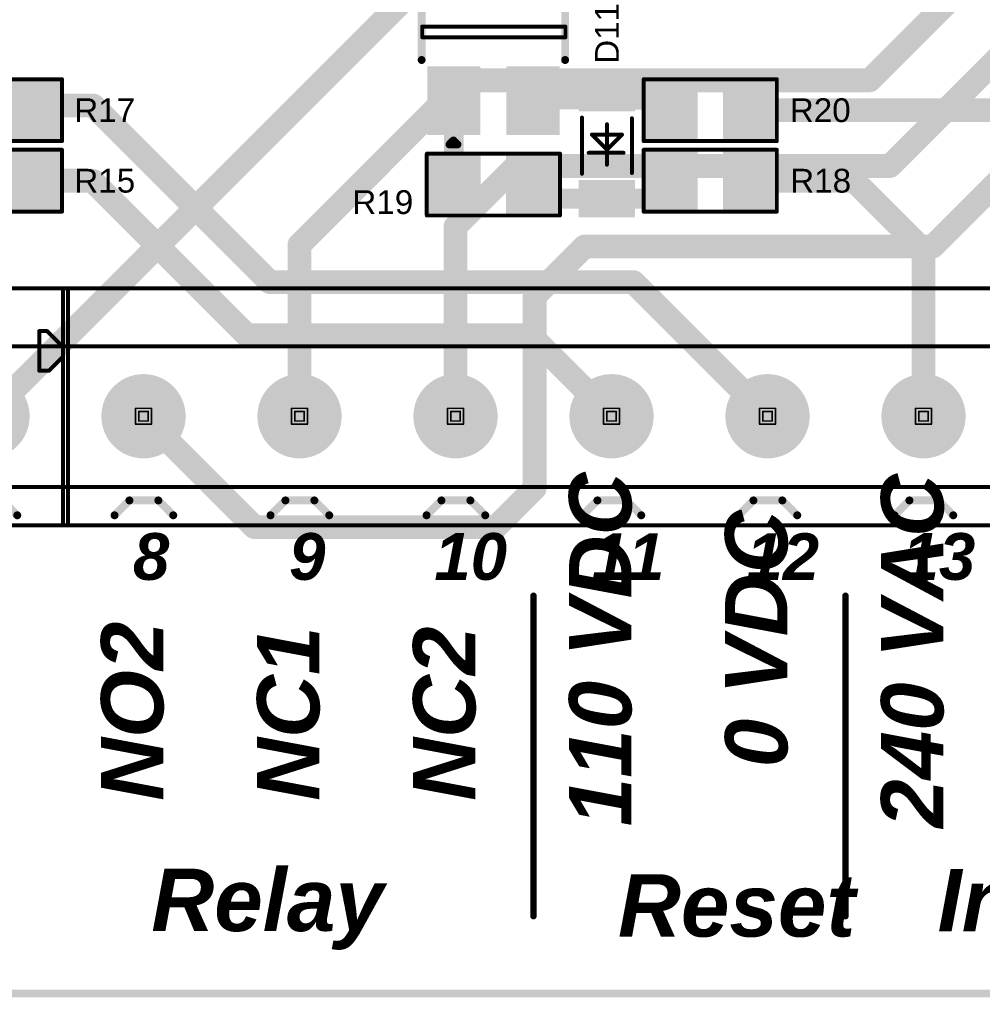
# Model space of a CAD drawing. Header units: inches. Extents: x 29 to 267, y 155 to 337.
# Drawn here: x 88.67 to 119.53, y 176.36 to 207.7 of the extents above; entities that cross this region are included whole.
import ezdxf

# ---------------------------------------------------------------- set-up
doc = ezdxf.new("R2010")
doc.units = ezdxf.units.IN
for name, color, linetype in [('Board Outline', 216, 'Continuous'), ('Bottom Layer', 5, 'Continuous'), ('Bottom Solder', 6, 'Continuous'), ('Drill Drawing', 1, 'Continuous'), ('Multi-Layer', 9, 'Continuous'), ('Pad Holes', 156, 'Continuous'), ('Top Layer', 1, 'Continuous'), ('Top Overlay', 2, 'Continuous'), ('Top Paste', 8, 'Continuous'), ('Top Solder', 216, 'Continuous')]:
    doc.layers.add(name, color=color, linetype=linetype)
doc.styles.add('Arial', font='', dxfattribs={"height": 0.2})
doc.styles.add('Arial_Bold_Italic', font='', dxfattribs={"height": 0.2})
doc.styles.get('Arial').set_extended_font_data('Arial')
doc.styles.get('Arial_Bold_Italic').set_extended_font_data('Arial', italic=True, bold=True)

# ---------------------------------------------------------------- blocks, each defined once
blk = doc.blocks.new('SFH6156_2_11')
at = {"layer": 'Top Layer'}
for points in [[(-5.55, 2.02), (-3.55, 2.02), (-3.55, 0.52), (-5.55, 0.52)], [(3.55, 2.02), (5.55, 2.02), (5.55, 0.52), (3.55, 0.52)], [(-5.55, -0.52), (-3.55, -0.52), (-3.55, -2.02), (-5.55, -2.02)], [(3.55, -0.52), (5.55, -0.52), (5.55, -2.02), (3.55, -2.02)]]:
    blk.add_hatch(color=1, dxfattribs=at).paths.add_polyline_path(points)
at = {"layer": 'Top Paste'}
for points in [[(-5.55, 2.02), (-3.55, 2.02), (-3.55, 0.52), (-5.55, 0.52)], [(3.55, 2.02), (5.55, 2.02), (5.55, 0.52), (3.55, 0.52)], [(-5.55, -0.52), (-3.55, -0.52), (-3.55, -2.02), (-5.55, -2.02)], [(3.55, -0.52), (5.55, -0.52), (5.55, -2.02), (3.55, -2.02)]]:
    blk.add_hatch(color=8, dxfattribs=at).paths.add_polyline_path(points)
at = {"layer": 'Top Solder'}
for points in [[(-5.652, 2.122), (-3.448, 2.122), (-3.448, 0.418), (-5.652, 0.418)], [(3.448, 2.122), (5.652, 2.122), (5.652, 0.418), (3.448, 0.418)], [(-5.652, -0.418), (-3.448, -0.418), (-3.448, -2.122), (-5.652, -2.122)], [(3.448, -0.418), (5.652, -0.418), (5.652, -2.122), (3.448, -2.122)]]:
    blk.add_hatch(color=216, dxfattribs=at).paths.add_polyline_path(points)
at = {"layer": 'Top Overlay', "const_width": 0.254}
for points in [[(-3.25, 2.3), (3.25, 2.3)], [(-5.956, 1.406), (-5.829, 1.279)], [(-5.956, 1.406), (-5.956, 1.152)], [(-5.829, 1.279), (-5.956, 1.152)], [(-3.25, -2.3), (3.25, -2.3)]]:
    blk.add_lwpolyline(points, dxfattribs=at)
at = {"layer": 'Top Overlay', "const_width": 0.127}
for points in [[(-3.314, 2.3, 1), (-3.187, 2.3, 1)], [(3.186, 2.3, 1), (3.313, 2.3, 1)], [(-6.02, 1.406, 1), (-5.893, 1.406, 1)], [(-6.02, 1.406, 1), (-5.893, 1.406, 1)], [(-6.02, 1.152, 1), (-5.893, 1.152, 1)], [(-6.02, 1.152, 1), (-5.893, 1.152, 1)], [(-5.893, 1.279, 1), (-5.766, 1.279, 1)], [(-5.893, 1.279, 1), (-5.766, 1.279, 1)], [(-3.314, -2.3, 1), (-3.187, -2.3, 1)], [(3.186, -2.3, 1), (3.313, -2.3, 1)]]:
    blk.add_lwpolyline(points, format="xyb", close=True, dxfattribs=at)
blk = doc.blocks.new('R___1206_36')
at = {"layer": 'Top Layer'}
for points in [[(-2.032, 0.889), (-0.508, 0.889), (-0.508, -0.889), (-2.032, -0.889)], [(0.508, 0.889), (2.032, 0.889), (2.032, -0.889), (0.508, -0.889)]]:
    blk.add_hatch(color=1, dxfattribs=at).paths.add_polyline_path(points)
at = {"layer": 'Top Paste'}
for points in [[(-2.032, 0.889), (-0.508, 0.889), (-0.508, -0.889), (-2.032, -0.889)], [(0.508, 0.889), (2.032, 0.889), (2.032, -0.889), (0.508, -0.889)]]:
    blk.add_hatch(color=8, dxfattribs=at).paths.add_polyline_path(points)
at = {"layer": 'Top Solder'}
for points in [[(-2.1336, 0.9906), (-0.4064, 0.9906), (-0.4064, -0.9906), (-2.1336, -0.9906)], [(0.4064, 0.9906), (2.1336, 0.9906), (2.1336, -0.9906), (0.4064, -0.9906)]]:
    blk.add_hatch(color=216, dxfattribs=at).paths.add_polyline_path(points)
at = {"layer": 'Top Overlay', "const_width": 0.127}
for points in [[(-2.1336, -0.9906), (-2.1336, 0.9906)], [(-2.1336, 0.9906), (2.1336, 0.9906)], [(2.1336, -0.9906), (2.1336, 0.9906)], [(-2.1336, -0.9906), (2.1336, -0.9906)]]:
    blk.add_lwpolyline(points, dxfattribs=at)
at = {"layer": 'Top Overlay', "const_width": 0.0635}
for points in [[(-2.16535, 0.9906, 1), (-2.10185, 0.9906, 1)], [(-2.16535, 0.9906, 1), (-2.10185, 0.9906, 1)], [(2.10185, 0.9906, 1), (2.16535, 0.9906, 1)], [(2.10185, 0.9906, 1), (2.16535, 0.9906, 1)], [(-2.16535, -0.9906, 1), (-2.10185, -0.9906, 1)], [(-2.16535, -0.9906, 1), (-2.10185, -0.9906, 1)], [(2.10185, -0.9906, 1), (2.16535, -0.9906, 1)], [(2.10185, -0.9906, 1), (2.16535, -0.9906, 1)]]:
    blk.add_lwpolyline(points, format="xyb", close=True, dxfattribs=at)
blk = doc.blocks.new('R___1206_37')
at = {"layer": 'Top Layer'}
for points in [[(-2.032, 0.889), (-0.508, 0.889), (-0.508, -0.889), (-2.032, -0.889)], [(0.508, 0.889), (2.032, 0.889), (2.032, -0.889), (0.508, -0.889)]]:
    blk.add_hatch(color=1, dxfattribs=at).paths.add_polyline_path(points)
at = {"layer": 'Top Paste'}
for points in [[(-2.032, 0.889), (-0.508, 0.889), (-0.508, -0.889), (-2.032, -0.889)], [(0.508, 0.889), (2.032, 0.889), (2.032, -0.889), (0.508, -0.889)]]:
    blk.add_hatch(color=8, dxfattribs=at).paths.add_polyline_path(points)
at = {"layer": 'Top Solder'}
for points in [[(-2.1336, 0.9906), (-0.4064, 0.9906), (-0.4064, -0.9906), (-2.1336, -0.9906)], [(0.4064, 0.9906), (2.1336, 0.9906), (2.1336, -0.9906), (0.4064, -0.9906)]]:
    blk.add_hatch(color=216, dxfattribs=at).paths.add_polyline_path(points)
at = {"layer": 'Top Overlay', "const_width": 0.127}
for points in [[(-2.1336, 0.9906), (-2.1336, -0.9906)], [(2.1336, 0.9906), (-2.1336, 0.9906)], [(2.1336, 0.9906), (2.1336, -0.9906)], [(2.1336, -0.9906), (-2.1336, -0.9906)]]:
    blk.add_lwpolyline(points, dxfattribs=at)
at = {"layer": 'Top Overlay', "const_width": 0.0635}
for points in [[(-2.16535, 0.9906, 1), (-2.10185, 0.9906, 1)], [(-2.16535, 0.9906, 1), (-2.10185, 0.9906, 1)], [(2.10185, 0.9906, 1), (2.16535, 0.9906, 1)], [(2.10185, 0.9906, 1), (2.16535, 0.9906, 1)], [(-2.16535, -0.9906, 1), (-2.10185, -0.9906, 1)], [(-2.16535, -0.9906, 1), (-2.10185, -0.9906, 1)], [(2.10185, -0.9906, 1), (2.16535, -0.9906, 1)], [(2.10185, -0.9906, 1), (2.16535, -0.9906, 1)]]:
    blk.add_lwpolyline(points, format="xyb", close=True, dxfattribs=at)
blk = doc.blocks.new('R___1206_38')
at = {"layer": 'Top Layer'}
for points in [[(-2.032, 0.889), (-0.508, 0.889), (-0.508, -0.889), (-2.032, -0.889)], [(0.508, 0.889), (2.032, 0.889), (2.032, -0.889), (0.508, -0.889)]]:
    blk.add_hatch(color=1, dxfattribs=at).paths.add_polyline_path(points)
at = {"layer": 'Top Paste'}
for points in [[(-2.032, 0.889), (-0.508, 0.889), (-0.508, -0.889), (-2.032, -0.889)], [(0.508, 0.889), (2.032, 0.889), (2.032, -0.889), (0.508, -0.889)]]:
    blk.add_hatch(color=8, dxfattribs=at).paths.add_polyline_path(points)
at = {"layer": 'Top Solder'}
for points in [[(-2.1336, 0.9906), (-0.4064, 0.9906), (-0.4064, -0.9906), (-2.1336, -0.9906)], [(0.4064, 0.9906), (2.1336, 0.9906), (2.1336, -0.9906), (0.4064, -0.9906)]]:
    blk.add_hatch(color=216, dxfattribs=at).paths.add_polyline_path(points)
at = {"layer": 'Top Overlay', "const_width": 0.127}
for points in [[(-2.1336, -0.9906), (-2.1336, 0.9906)], [(-2.1336, 0.9906), (2.1336, 0.9906)], [(2.1336, -0.9906), (2.1336, 0.9906)], [(-2.1336, -0.9906), (2.1336, -0.9906)]]:
    blk.add_lwpolyline(points, dxfattribs=at)
at = {"layer": 'Top Overlay', "const_width": 0.0635}
for points in [[(-2.16535, 0.9906, 1), (-2.10185, 0.9906, 1)], [(-2.16535, 0.9906, 1), (-2.10185, 0.9906, 1)], [(2.10185, 0.9906, 1), (2.16535, 0.9906, 1)], [(2.10185, 0.9906, 1), (2.16535, 0.9906, 1)], [(-2.16535, -0.9906, 1), (-2.10185, -0.9906, 1)], [(-2.16535, -0.9906, 1), (-2.10185, -0.9906, 1)], [(2.10185, -0.9906, 1), (2.16535, -0.9906, 1)], [(2.10185, -0.9906, 1), (2.16535, -0.9906, 1)]]:
    blk.add_lwpolyline(points, format="xyb", close=True, dxfattribs=at)
blk = doc.blocks.new('R___1206_39')
at = {"layer": 'Top Layer'}
for points in [[(-2.032, 0.889), (-0.508, 0.889), (-0.508, -0.889), (-2.032, -0.889)], [(0.508, 0.889), (2.032, 0.889), (2.032, -0.889), (0.508, -0.889)]]:
    blk.add_hatch(color=1, dxfattribs=at).paths.add_polyline_path(points)
at = {"layer": 'Top Paste'}
for points in [[(-2.032, 0.889), (-0.508, 0.889), (-0.508, -0.889), (-2.032, -0.889)], [(0.508, 0.889), (2.032, 0.889), (2.032, -0.889), (0.508, -0.889)]]:
    blk.add_hatch(color=8, dxfattribs=at).paths.add_polyline_path(points)
at = {"layer": 'Top Solder'}
for points in [[(-2.1336, 0.9906), (-0.4064, 0.9906), (-0.4064, -0.9906), (-2.1336, -0.9906)], [(0.4064, 0.9906), (2.1336, 0.9906), (2.1336, -0.9906), (0.4064, -0.9906)]]:
    blk.add_hatch(color=216, dxfattribs=at).paths.add_polyline_path(points)
at = {"layer": 'Top Overlay', "const_width": 0.127}
for points in [[(-2.1336, 0.9906), (-2.1336, -0.9906)], [(2.1336, 0.9906), (-2.1336, 0.9906)], [(2.1336, 0.9906), (2.1336, -0.9906)], [(2.1336, -0.9906), (-2.1336, -0.9906)]]:
    blk.add_lwpolyline(points, dxfattribs=at)
at = {"layer": 'Top Overlay', "const_width": 0.0635}
for points in [[(-2.16535, 0.9906, 1), (-2.10185, 0.9906, 1)], [(-2.16535, 0.9906, 1), (-2.10185, 0.9906, 1)], [(2.10185, 0.9906, 1), (2.16535, 0.9906, 1)], [(2.10185, 0.9906, 1), (2.16535, 0.9906, 1)], [(-2.16535, -0.9906, 1), (-2.10185, -0.9906, 1)], [(-2.16535, -0.9906, 1), (-2.10185, -0.9906, 1)], [(2.10185, -0.9906, 1), (2.16535, -0.9906, 1)], [(2.10185, -0.9906, 1), (2.16535, -0.9906, 1)]]:
    blk.add_lwpolyline(points, format="xyb", close=True, dxfattribs=at)
blk = doc.blocks.new('R___1206_41')
at = {"layer": 'Top Layer'}
for points in [[(-2.032, 0.889), (-0.508, 0.889), (-0.508, -0.889), (-2.032, -0.889)], [(0.508, 0.889), (2.032, 0.889), (2.032, -0.889), (0.508, -0.889)]]:
    blk.add_hatch(color=1, dxfattribs=at).paths.add_polyline_path(points)
at = {"layer": 'Top Paste'}
for points in [[(-2.032, 0.889), (-0.508, 0.889), (-0.508, -0.889), (-2.032, -0.889)], [(0.508, 0.889), (2.032, 0.889), (2.032, -0.889), (0.508, -0.889)]]:
    blk.add_hatch(color=8, dxfattribs=at).paths.add_polyline_path(points)
at = {"layer": 'Top Solder'}
for points in [[(-2.1336, 0.9906), (-0.4064, 0.9906), (-0.4064, -0.9906), (-2.1336, -0.9906)], [(0.4064, 0.9906), (2.1336, 0.9906), (2.1336, -0.9906), (0.4064, -0.9906)]]:
    blk.add_hatch(color=216, dxfattribs=at).paths.add_polyline_path(points)
at = {"layer": 'Top Overlay', "const_width": 0.127}
for points in [[(-2.1336, 0.9906), (-2.1336, -0.9906)], [(2.1336, 0.9906), (-2.1336, 0.9906)], [(2.1336, 0.9906), (2.1336, -0.9906)], [(2.1336, -0.9906), (-2.1336, -0.9906)]]:
    blk.add_lwpolyline(points, dxfattribs=at)
at = {"layer": 'Top Overlay', "const_width": 0.0635}
for points in [[(-2.16535, 0.9906, 1), (-2.10185, 0.9906, 1)], [(-2.16535, 0.9906, 1), (-2.10185, 0.9906, 1)], [(2.10185, 0.9906, 1), (2.16535, 0.9906, 1)], [(2.10185, 0.9906, 1), (2.16535, 0.9906, 1)], [(-2.16535, -0.9906, 1), (-2.10185, -0.9906, 1)], [(-2.16535, -0.9906, 1), (-2.10185, -0.9906, 1)], [(2.10185, -0.9906, 1), (2.16535, -0.9906, 1)], [(2.10185, -0.9906, 1), (2.16535, -0.9906, 1)]]:
    blk.add_lwpolyline(points, format="xyb", close=True, dxfattribs=at)
blk = doc.blocks.new('JL301_50007U02_69')
at = {"layer": 'Bottom Layer'}
h = blk.add_hatch(color=5, dxfattribs=at)
edge = h.paths.add_edge_path()
edge.add_arc((-15, 0), 1.3, 0, 360)
at = {"layer": 'Bottom Solder'}
h = blk.add_hatch(color=6, dxfattribs=at)
edge = h.paths.add_edge_path()
edge.add_arc((-15, 0), 1.351, 0, 360)
at = {"layer": 'Multi-Layer'}
h = blk.add_hatch(color=9, dxfattribs=at)
edge = h.paths.add_edge_path()
edge.add_arc((-15, 0), 1.3, 0, 360)
at = {"layer": 'Top Layer'}
h = blk.add_hatch(color=1, dxfattribs=at)
edge = h.paths.add_edge_path()
edge.add_arc((-15, 0), 1.3, 0, 360)
at = {"layer": 'Top Solder'}
h = blk.add_hatch(color=216, dxfattribs=at)
edge = h.paths.add_edge_path()
edge.add_arc((-15, 0), 1.351, 0, 360)
at = {"layer": 'Top Overlay'}
for points, const_width in [([(17.58, 3.5), (-17.58, 3.5)], 0.127), ([(-17.58, 3.5), (-17.58, -4.1)], 0.127), ([(-15.477, 2.698), (-15.953, 3.175)], 0.254), ([(17.58, 2.267), (-17.58, 2.267)], 0.127), ([(17.58, -2.244), (-17.58, -2.244)], 0.127), ([(17.58, -4.1), (-17.58, -4.1)], 0.127)]:
    blk.add_lwpolyline(points, dxfattribs=dict(at, const_width=const_width))
for points, const_width in [([(-17.612, 3.5, 1), (-17.548, 3.5, 1)], 0.0635), ([(-17.612, 3.5, 1), (-17.548, 3.5, 1)], 0.0635), ([(-16.017, 3.175, 1), (-15.89, 3.175, 1)], 0.127), ([(-17.612, 2.267, 1), (-17.548, 2.267, 1)], 0.0635), ([(-17.612, -2.244, 1), (-17.548, -2.244, 1)], 0.0635), ([(-17.612, -4.1, 1), (-17.548, -4.1, 1)], 0.0635), ([(-17.612, -4.1, 1), (-17.548, -4.1, 1)], 0.0635)]:
    blk.add_lwpolyline(points, format="xyb", close=True, dxfattribs=dict(at, const_width=const_width))
blk = doc.blocks.new('JL301_50007U02_70')
at = {"layer": 'Bottom Layer'}
h = blk.add_hatch(color=5, dxfattribs=at)
edge = h.paths.add_edge_path()
edge.add_arc((-10, 0), 1.3, 0, 360)
h = blk.add_hatch(color=5, dxfattribs=at)
edge = h.paths.add_edge_path()
edge.add_arc((-5, 0), 1.3, 0, 360)
h = blk.add_hatch(color=5, dxfattribs=at)
edge = h.paths.add_edge_path()
edge.add_arc((0, 0), 1.3, 0, 360)
h = blk.add_hatch(color=5, dxfattribs=at)
edge = h.paths.add_edge_path()
edge.add_arc((5, 0), 1.3, 0, 360)
h = blk.add_hatch(color=5, dxfattribs=at)
edge = h.paths.add_edge_path()
edge.add_arc((10, 0), 1.3, 0, 360)
h = blk.add_hatch(color=5, dxfattribs=at)
edge = h.paths.add_edge_path()
edge.add_arc((15, 0), 1.3, 0, 360)
at = {"layer": 'Bottom Solder'}
h = blk.add_hatch(color=6, dxfattribs=at)
edge = h.paths.add_edge_path()
edge.add_arc((-10, 0), 1.351, 0, 360)
h = blk.add_hatch(color=6, dxfattribs=at)
edge = h.paths.add_edge_path()
edge.add_arc((-5, 0), 1.351, 0, 360)
h = blk.add_hatch(color=6, dxfattribs=at)
edge = h.paths.add_edge_path()
edge.add_arc((0, 0), 1.351, 0, 360)
h = blk.add_hatch(color=6, dxfattribs=at)
edge = h.paths.add_edge_path()
edge.add_arc((5, 0), 1.351, 0, 360)
h = blk.add_hatch(color=6, dxfattribs=at)
edge = h.paths.add_edge_path()
edge.add_arc((10, 0), 1.351, 0, 360)
h = blk.add_hatch(color=6, dxfattribs=at)
edge = h.paths.add_edge_path()
edge.add_arc((15, 0), 1.351, 0, 360)
at = {"layer": 'Multi-Layer'}
h = blk.add_hatch(color=9, dxfattribs=at)
edge = h.paths.add_edge_path()
edge.add_arc((-10, 0), 1.3, 0, 360)
h = blk.add_hatch(color=9, dxfattribs=at)
edge = h.paths.add_edge_path()
edge.add_arc((-5, 0), 1.3, 0, 360)
h = blk.add_hatch(color=9, dxfattribs=at)
edge = h.paths.add_edge_path()
edge.add_arc((0, 0), 1.3, 0, 360)
h = blk.add_hatch(color=9, dxfattribs=at)
edge = h.paths.add_edge_path()
edge.add_arc((5, 0), 1.3, 0, 360)
h = blk.add_hatch(color=9, dxfattribs=at)
edge = h.paths.add_edge_path()
edge.add_arc((10, 0), 1.3, 0, 360)
h = blk.add_hatch(color=9, dxfattribs=at)
edge = h.paths.add_edge_path()
edge.add_arc((15, 0), 1.3, 0, 360)
at = {"layer": 'Pad Holes'}
h = blk.add_hatch(color=7, dxfattribs=at)
edge = h.paths.add_edge_path()
edge.add_arc((-10, 0), 0.8, 0, 360)
h = blk.add_hatch(color=7, dxfattribs=at)
edge = h.paths.add_edge_path()
edge.add_arc((-5, 0), 0.8, 0, 360)
h = blk.add_hatch(color=7, dxfattribs=at)
edge = h.paths.add_edge_path()
edge.add_arc((0, 0), 0.8, 0, 360)
h = blk.add_hatch(color=7, dxfattribs=at)
edge = h.paths.add_edge_path()
edge.add_arc((5, 0), 0.8, 0, 360)
h = blk.add_hatch(color=7, dxfattribs=at)
edge = h.paths.add_edge_path()
edge.add_arc((10, 0), 0.8, 0, 360)
h = blk.add_hatch(color=7, dxfattribs=at)
edge = h.paths.add_edge_path()
edge.add_arc((15, 0), 0.8, 0, 360)
at = {"layer": 'Top Layer'}
h = blk.add_hatch(color=1, dxfattribs=at)
edge = h.paths.add_edge_path()
edge.add_arc((-10, 0), 1.3, 0, 360)
h = blk.add_hatch(color=1, dxfattribs=at)
edge = h.paths.add_edge_path()
edge.add_arc((-5, 0), 1.3, 0, 360)
h = blk.add_hatch(color=1, dxfattribs=at)
edge = h.paths.add_edge_path()
edge.add_arc((0, 0), 1.3, 0, 360)
h = blk.add_hatch(color=1, dxfattribs=at)
edge = h.paths.add_edge_path()
edge.add_arc((5, 0), 1.3, 0, 360)
h = blk.add_hatch(color=1, dxfattribs=at)
edge = h.paths.add_edge_path()
edge.add_arc((10, 0), 1.3, 0, 360)
h = blk.add_hatch(color=1, dxfattribs=at)
edge = h.paths.add_edge_path()
edge.add_arc((15, 0), 1.3, 0, 360)
at = {"layer": 'Top Solder'}
h = blk.add_hatch(color=216, dxfattribs=at)
edge = h.paths.add_edge_path()
edge.add_arc((-10, 0), 1.351, 0, 360)
h = blk.add_hatch(color=216, dxfattribs=at)
edge = h.paths.add_edge_path()
edge.add_arc((-5, 0), 1.351, 0, 360)
h = blk.add_hatch(color=216, dxfattribs=at)
edge = h.paths.add_edge_path()
edge.add_arc((0, 0), 1.351, 0, 360)
h = blk.add_hatch(color=216, dxfattribs=at)
edge = h.paths.add_edge_path()
edge.add_arc((5, 0), 1.351, 0, 360)
h = blk.add_hatch(color=216, dxfattribs=at)
edge = h.paths.add_edge_path()
edge.add_arc((10, 0), 1.351, 0, 360)
h = blk.add_hatch(color=216, dxfattribs=at)
edge = h.paths.add_edge_path()
edge.add_arc((15, 0), 1.351, 0, 360)
at = {"layer": 'Top Overlay'}
for points, const_width in [([(17.58, 3.5), (-17.58, 3.5)], 0.127), ([(17.58, -4.1), (17.58, 3.5)], 0.127), ([(-10.477, 2.698), (-10.953, 3.175)], 0.254), ([(-9.072, 3.175), (-9.548, 2.698)], 0.254), ([(-5.477, 2.698), (-5.953, 3.175)], 0.254), ([(-4.072, 3.175), (-4.548, 2.698)], 0.254), ([(-0.477, 2.698), (-0.953, 3.175)], 0.254), ([(0.928, 3.175), (0.452, 2.698)], 0.254), ([(4.523, 2.698), (4.047, 3.175)], 0.254), ([(5.928, 3.175), (5.452, 2.698)], 0.254), ([(9.523, 2.698), (9.047, 3.175)], 0.254), ([(10.928, 3.175), (10.452, 2.698)], 0.254), ([(14.523, 2.698), (14.047, 3.175)], 0.254), ([(15.928, 3.175), (15.452, 2.698)], 0.254), ([(-9.548, 2.698), (-10.477, 2.698)], 0.254), ([(-4.548, 2.698), (-5.477, 2.698)], 0.254), ([(0.452, 2.698), (-0.477, 2.698)], 0.254), ([(5.452, 2.698), (4.523, 2.698)], 0.254), ([(10.452, 2.698), (9.523, 2.698)], 0.254), ([(15.452, 2.698), (14.523, 2.698)], 0.254), ([(17.58, 2.267), (-17.58, 2.267)], 0.127), ([(18.036, -1.458), (17.58, -1.914)], 0.127), ([(18.088, -1.458), (18.036, -1.458)], 0.127), ([(18.342, -1.458), (18.088, -1.458)], 0.127), ([(18.342, -1.458), (18.342, -2.728)], 0.127), ([(17.58, -2.244), (-17.58, -2.244)], 0.127), ([(18.088, -2.728), (17.637, -2.277)], 0.127), ([(18.342, -2.728), (18.088, -2.728)], 0.127), ([(17.58, -4.1), (-17.58, -4.1)], 0.127)]:
    blk.add_lwpolyline(points, dxfattribs=dict(at, const_width=const_width))
for points, const_width in [([(17.548, 3.5, 1), (17.612, 3.5, 1)], 0.0635), ([(17.548, 3.5, 1), (17.612, 3.5, 1)], 0.0635), ([(-11.017, 3.175, 1), (-10.89, 3.175, 1)], 0.127), ([(-9.135, 3.175, 1), (-9.008, 3.175, 1)], 0.127), ([(-6.017, 3.175, 1), (-5.89, 3.175, 1)], 0.127), ([(-4.135, 3.175, 1), (-4.008, 3.175, 1)], 0.127), ([(-1.017, 3.175, 1), (-0.89, 3.175, 1)], 0.127), ([(0.865, 3.175, 1), (0.992, 3.175, 1)], 0.127), ([(3.983, 3.175, 1), (4.11, 3.175, 1)], 0.127), ([(5.865, 3.175, 1), (5.992, 3.175, 1)], 0.127), ([(8.983, 3.175, 1), (9.11, 3.175, 1)], 0.127), ([(10.865, 3.175, 1), (10.992, 3.175, 1)], 0.127), ([(13.983, 3.175, 1), (14.11, 3.175, 1)], 0.127), ([(15.865, 3.175, 1), (15.992, 3.175, 1)], 0.127), ([(-10.54, 2.698, 1), (-10.413, 2.698, 1)], 0.127), ([(-10.54, 2.698, 1), (-10.413, 2.698, 1)], 0.127), ([(-9.612, 2.698, 1), (-9.485, 2.698, 1)], 0.127), ([(-9.612, 2.698, 1), (-9.485, 2.698, 1)], 0.127), ([(-5.54, 2.698, 1), (-5.413, 2.698, 1)], 0.127), ([(-5.54, 2.698, 1), (-5.413, 2.698, 1)], 0.127), ([(-4.612, 2.698, 1), (-4.485, 2.698, 1)], 0.127), ([(-4.612, 2.698, 1), (-4.485, 2.698, 1)], 0.127), ([(-0.54, 2.698, 1), (-0.413, 2.698, 1)], 0.127), ([(-0.54, 2.698, 1), (-0.413, 2.698, 1)], 0.127), ([(0.388, 2.698, 1), (0.515, 2.698, 1)], 0.127), ([(0.388, 2.698, 1), (0.515, 2.698, 1)], 0.127), ([(4.46, 2.698, 1), (4.587, 2.698, 1)], 0.127), ([(4.46, 2.698, 1), (4.587, 2.698, 1)], 0.127), ([(5.388, 2.698, 1), (5.515, 2.698, 1)], 0.127), ([(5.388, 2.698, 1), (5.515, 2.698, 1)], 0.127), ([(9.46, 2.698, 1), (9.587, 2.698, 1)], 0.127), ([(9.46, 2.698, 1), (9.587, 2.698, 1)], 0.127), ([(10.388, 2.698, 1), (10.515, 2.698, 1)], 0.127), ([(10.388, 2.698, 1), (10.515, 2.698, 1)], 0.127), ([(14.46, 2.698, 1), (14.587, 2.698, 1)], 0.127), ([(14.46, 2.698, 1), (14.587, 2.698, 1)], 0.127), ([(15.388, 2.698, 1), (15.515, 2.698, 1)], 0.127), ([(15.388, 2.698, 1), (15.515, 2.698, 1)], 0.127), ([(17.548, 2.267, 1), (17.612, 2.267, 1)], 0.0635), ([(18.004, -1.458, 1), (18.068, -1.458, 1)], 0.0635), ([(18.004, -1.458, 1), (18.068, -1.458, 1)], 0.0635), ([(18.056, -1.458, 1), (18.12, -1.458, 1)], 0.0635), ([(18.056, -1.458, 1), (18.12, -1.458, 1)], 0.0635), ([(18.31, -1.458, 1), (18.374, -1.458, 1)], 0.0635), ([(18.31, -1.458, 1), (18.374, -1.458, 1)], 0.0635), ([(17.548, -1.914, 1), (17.612, -1.914, 1)], 0.0635), ([(17.548, -2.244, 1), (17.612, -2.244, 1)], 0.0635), ([(17.605, -2.277, 1), (17.669, -2.277, 1)], 0.0635), ([(18.056, -2.728, 1), (18.12, -2.728, 1)], 0.0635), ([(18.056, -2.728, 1), (18.12, -2.728, 1)], 0.0635), ([(18.31, -2.728, 1), (18.374, -2.728, 1)], 0.0635), ([(18.31, -2.728, 1), (18.374, -2.728, 1)], 0.0635), ([(17.548, -4.1, 1), (17.612, -4.1, 1)], 0.0635), ([(17.548, -4.1, 1), (17.612, -4.1, 1)], 0.0635)]:
    blk.add_lwpolyline(points, format="xyb", close=True, dxfattribs=dict(at, const_width=const_width))
blk = doc.blocks.new('LL_34_80')
at = {"layer": 'Top Layer'}
for points in [[(-1.15, -0.85), (-2.25, -0.85), (-2.25, 0.85), (-1.15, 0.85)], [(2.25, -0.85), (1.15, -0.85), (1.15, 0.85), (2.25, 0.85)]]:
    blk.add_hatch(color=1, dxfattribs=at).paths.add_polyline_path(points)
at = {"layer": 'Top Paste'}
for points in [[(-1.15, -0.85), (-2.25, -0.85), (-2.25, 0.85), (-1.15, 0.85)], [(2.25, -0.85), (1.15, -0.85), (1.15, 0.85), (2.25, 0.85)]]:
    blk.add_hatch(color=8, dxfattribs=at).paths.add_polyline_path(points)
at = {"layer": 'Top Solder'}
for points in [[(-1.099, -0.901), (-2.301, -0.901), (-2.301, 0.901), (-1.099, 0.901)], [(2.301, -0.901), (1.099, -0.901), (1.099, 0.901), (2.301, 0.901)]]:
    blk.add_hatch(color=216, dxfattribs=at).paths.add_polyline_path(points)
at = {"layer": 'Top Overlay', "const_width": 0.127}
for points in [[(-0.9, 0.8), (0.9, 0.8)], [(-0.229, 0.584), (-0.229, -0.533)], [(0.356, 0.483), (-0.127, 0)], [(0.356, 0.483), (0.356, -0.483)], [(-0.61, 0), (0.686, 0)], [(-0.102, -0.025), (0.356, -0.483)], [(-0.878, -0.8), (0.878, -0.8)]]:
    blk.add_lwpolyline(points, dxfattribs=at)
at = {"layer": 'Top Overlay', "const_width": 0.0635}
for points in [[(-0.932, 0.8, 1), (-0.868, 0.8, 1)], [(-0.26, 0.584, 1), (-0.197, 0.584, 1)], [(0.868, 0.8, 1), (0.932, 0.8, 1)], [(0.324, 0.483, 1), (0.387, 0.483, 1)], [(0.324, 0.483, 1), (0.387, 0.483, 1)], [(-0.641, 0, 1), (-0.578, 0, 1)], [(-0.159, 0, 1), (-0.095, 0, 1)], [(-0.133, -0.025, 1), (-0.07, -0.025, 1)], [(0.654, 0, 1), (0.718, 0, 1)], [(-0.26, -0.533, 1), (-0.197, -0.533, 1)], [(0.324, -0.483, 1), (0.387, -0.483, 1)], [(0.324, -0.483, 1), (0.387, -0.483, 1)], [(-0.91, -0.8, 1), (-0.846, -0.8, 1)], [(0.846, -0.8, 1), (0.91, -0.8, 1)]]:
    blk.add_lwpolyline(points, format="xyb", close=True, dxfattribs=at)

msp = doc.modelspace()

# ---------------------------------------------------------------- linework, layer by layer
at = {"layer": 'Board Outline', "const_width": 0.254}
msp.add_lwpolyline([(55.145, 191.491, -2.452185), (125.145, 191.491)], format="xyb", dxfattribs=at)
at = {"layer": 'Board Outline'}
for points, const_width in [([(101.576, 207.48), (106.17, 207.48)], 0.127), ([(101.576, 207.137), (101.576, 207.48)], 0.127), ([(106.17, 207.137), (106.17, 207.48)], 0.127), ([(101.576, 207.137), (106.17, 207.137)], 0.127), ([(55.145, 176.491), (125.145, 176.491)], 0.254)]:
    msp.add_lwpolyline(points, dxfattribs=dict(at, const_width=const_width))
at = {"layer": 'Board Outline', "const_width": 0.0635}
for points in [[(101.544, 207.48, 1), (101.608, 207.48, 1)], [(101.544, 207.48, 1), (101.608, 207.48, 1)], [(106.138, 207.48, 1), (106.201, 207.48, 1)], [(106.138, 207.48, 1), (106.201, 207.48, 1)], [(101.544, 207.137, 1), (101.608, 207.137, 1)], [(101.544, 207.137, 1), (101.608, 207.137, 1)], [(106.138, 207.137, 1), (106.201, 207.137, 1)], [(106.138, 207.137, 1), (106.201, 207.137, 1)]]:
    msp.add_lwpolyline(points, format="xyb", close=True, dxfattribs=at)
at = {"layer": 'Bottom Layer', "const_width": 0.762}
for points in [[(115.917, 205.756), (126.188, 216.027)], [(116.568, 203.011), (124.885, 211.328)], [(117.939, 200.431), (126.393, 208.885)], [(87.645, 194.991), (101.173, 208.519)], [(97.645, 200.489), (102.911, 205.756)], [(102.911, 205.756), (115.917, 205.756)], [(102.645, 201.07), (104.586, 203.011)], [(104.586, 203.011), (116.568, 203.011)], [(102.645, 194.991), (102.645, 201.07)], [(97.645, 194.991), (97.645, 200.489)], [(105.181, 198.831), (106.782, 200.431)], [(106.782, 200.431), (117.939, 200.431)], [(105.181, 192.676), (105.181, 198.831)], [(92.645, 194.991), (96.196, 191.439)], [(103.945, 191.439), (105.181, 192.676)], [(96.196, 191.439), (103.945, 191.439)]]:
    msp.add_lwpolyline(points, dxfattribs=at)
at = {"layer": 'Bottom Layer', "const_width": 0.381}
for points in [[(102.721, 205.756, 1), (103.102, 205.756, 1)], [(102.721, 205.756, 1), (103.102, 205.756, 1)], [(115.726, 205.756, 1), (116.107, 205.756, 1)], [(115.726, 205.756, 1), (116.107, 205.756, 1)], [(104.395, 203.011, 1), (104.776, 203.011, 1)], [(104.395, 203.011, 1), (104.776, 203.011, 1)], [(116.378, 203.011, 1), (116.759, 203.011, 1)], [(116.378, 203.011, 1), (116.759, 203.011, 1)], [(102.454, 201.07, 1), (102.835, 201.07, 1)], [(102.454, 201.07, 1), (102.835, 201.07, 1)], [(97.454, 200.489, 1), (97.835, 200.489, 1)], [(97.454, 200.489, 1), (97.835, 200.489, 1)], [(106.591, 200.431, 1), (106.972, 200.431, 1)], [(106.591, 200.431, 1), (106.972, 200.431, 1)], [(117.749, 200.431, 1), (118.13, 200.431, 1)], [(117.749, 200.431, 1), (118.13, 200.431, 1)], [(104.991, 198.831, 1), (105.372, 198.831, 1)], [(104.991, 198.831, 1), (105.372, 198.831, 1)], [(92.454, 194.991, 1), (92.835, 194.991, 1)], [(97.454, 194.991, 1), (97.835, 194.991, 1)], [(102.454, 194.991, 1), (102.835, 194.991, 1)], [(104.991, 192.676, 1), (105.372, 192.676, 1)], [(104.991, 192.676, 1), (105.372, 192.676, 1)], [(96.005, 191.439, 1), (96.386, 191.439, 1)], [(96.005, 191.439, 1), (96.386, 191.439, 1)], [(103.754, 191.439, 1), (104.135, 191.439, 1)], [(103.754, 191.439, 1), (104.135, 191.439, 1)]]:
    msp.add_lwpolyline(points, format="xyb", close=True, dxfattribs=at)
at = {"layer": 'Drill Drawing', "const_width": 0.0508}
for points in [[(92.391, 195.245), (92.899, 195.245)], [(92.391, 194.737), (92.391, 195.245)], [(92.899, 194.737), (92.899, 195.245)], [(97.391, 195.245), (97.899, 195.245)], [(97.391, 194.737), (97.391, 195.245)], [(97.899, 194.737), (97.899, 195.245)], [(102.391, 195.245), (102.899, 195.245)], [(102.391, 194.737), (102.391, 195.245)], [(102.899, 194.737), (102.899, 195.245)], [(107.391, 195.245), (107.899, 195.245)], [(107.391, 194.737), (107.391, 195.245)], [(107.899, 194.737), (107.899, 195.245)], [(112.391, 195.245), (112.899, 195.245)], [(112.391, 194.737), (112.391, 195.245)], [(112.899, 194.737), (112.899, 195.245)], [(117.391, 195.245), (117.899, 195.245)], [(117.391, 194.737), (117.391, 195.245)], [(117.899, 194.737), (117.899, 195.245)], [(92.492, 195.143), (92.797, 195.143)], [(92.492, 194.838), (92.492, 195.143)], [(92.797, 194.838), (92.797, 195.143)], [(97.492, 195.143), (97.797, 195.143)], [(97.492, 194.838), (97.492, 195.143)], [(97.797, 194.838), (97.797, 195.143)], [(102.492, 195.143), (102.797, 195.143)], [(102.492, 194.838), (102.492, 195.143)], [(102.797, 194.838), (102.797, 195.143)], [(107.492, 195.143), (107.797, 195.143)], [(107.492, 194.838), (107.492, 195.143)], [(107.797, 194.838), (107.797, 195.143)], [(112.492, 195.143), (112.797, 195.143)], [(112.492, 194.838), (112.492, 195.143)], [(112.797, 194.838), (112.797, 195.143)], [(117.492, 195.143), (117.797, 195.143)], [(117.492, 194.838), (117.492, 195.143)], [(117.797, 194.838), (117.797, 195.143)], [(92.391, 194.737), (92.899, 194.737)], [(92.492, 194.838), (92.797, 194.838)], [(97.391, 194.737), (97.899, 194.737)], [(97.492, 194.838), (97.797, 194.838)], [(102.391, 194.737), (102.899, 194.737)], [(102.492, 194.838), (102.797, 194.838)], [(107.391, 194.737), (107.899, 194.737)], [(107.492, 194.838), (107.797, 194.838)], [(112.391, 194.737), (112.899, 194.737)], [(112.492, 194.838), (112.797, 194.838)], [(117.391, 194.737), (117.899, 194.737)], [(117.492, 194.838), (117.797, 194.838)]]:
    msp.add_lwpolyline(points, dxfattribs=at)
at = {"layer": 'Drill Drawing', "const_width": 0.0254}
for points in [[(92.378, 195.245, 1), (92.403, 195.245, 1)], [(92.378, 195.245, 1), (92.403, 195.245, 1)], [(92.886, 195.245, 1), (92.911, 195.245, 1)], [(92.886, 195.245, 1), (92.911, 195.245, 1)], [(97.378, 195.245, 1), (97.403, 195.245, 1)], [(97.378, 195.245, 1), (97.403, 195.245, 1)], [(97.886, 195.245, 1), (97.911, 195.245, 1)], [(97.886, 195.245, 1), (97.911, 195.245, 1)], [(102.378, 195.245, 1), (102.403, 195.245, 1)], [(102.378, 195.245, 1), (102.403, 195.245, 1)], [(102.886, 195.245, 1), (102.911, 195.245, 1)], [(102.886, 195.245, 1), (102.911, 195.245, 1)], [(107.378, 195.245, 1), (107.403, 195.245, 1)], [(107.378, 195.245, 1), (107.403, 195.245, 1)], [(107.886, 195.245, 1), (107.911, 195.245, 1)], [(107.886, 195.245, 1), (107.911, 195.245, 1)], [(112.378, 195.245, 1), (112.403, 195.245, 1)], [(112.378, 195.245, 1), (112.403, 195.245, 1)], [(112.886, 195.245, 1), (112.911, 195.245, 1)], [(112.886, 195.245, 1), (112.911, 195.245, 1)], [(117.378, 195.245, 1), (117.403, 195.245, 1)], [(117.378, 195.245, 1), (117.403, 195.245, 1)], [(117.886, 195.245, 1), (117.911, 195.245, 1)], [(117.886, 195.245, 1), (117.911, 195.245, 1)], [(92.479, 195.143, 1), (92.505, 195.143, 1)], [(92.479, 195.143, 1), (92.505, 195.143, 1)], [(92.784, 195.143, 1), (92.81, 195.143, 1)], [(92.784, 195.143, 1), (92.81, 195.143, 1)], [(97.479, 195.143, 1), (97.505, 195.143, 1)], [(97.479, 195.143, 1), (97.505, 195.143, 1)], [(97.784, 195.143, 1), (97.81, 195.143, 1)], [(97.784, 195.143, 1), (97.81, 195.143, 1)], [(102.48, 195.143, 1), (102.505, 195.143, 1)], [(102.48, 195.143, 1), (102.505, 195.143, 1)], [(102.784, 195.143, 1), (102.81, 195.143, 1)], [(102.784, 195.143, 1), (102.81, 195.143, 1)], [(107.479, 195.143, 1), (107.505, 195.143, 1)], [(107.479, 195.143, 1), (107.505, 195.143, 1)], [(107.784, 195.143, 1), (107.81, 195.143, 1)], [(107.784, 195.143, 1), (107.81, 195.143, 1)], [(112.48, 195.143, 1), (112.505, 195.143, 1)], [(112.48, 195.143, 1), (112.505, 195.143, 1)], [(112.784, 195.143, 1), (112.81, 195.143, 1)], [(112.784, 195.143, 1), (112.81, 195.143, 1)], [(117.48, 195.143, 1), (117.505, 195.143, 1)], [(117.48, 195.143, 1), (117.505, 195.143, 1)], [(117.784, 195.143, 1), (117.81, 195.143, 1)], [(117.784, 195.143, 1), (117.81, 195.143, 1)], [(92.378, 194.737, 1), (92.403, 194.737, 1)], [(92.378, 194.737, 1), (92.403, 194.737, 1)], [(92.479, 194.838, 1), (92.505, 194.838, 1)], [(92.479, 194.838, 1), (92.505, 194.838, 1)], [(92.784, 194.838, 1), (92.81, 194.838, 1)], [(92.784, 194.838, 1), (92.81, 194.838, 1)], [(92.886, 194.737, 1), (92.911, 194.737, 1)], [(92.886, 194.737, 1), (92.911, 194.737, 1)], [(97.378, 194.737, 1), (97.403, 194.737, 1)], [(97.378, 194.737, 1), (97.403, 194.737, 1)], [(97.479, 194.838, 1), (97.505, 194.838, 1)], [(97.479, 194.838, 1), (97.505, 194.838, 1)], [(97.784, 194.838, 1), (97.81, 194.838, 1)], [(97.784, 194.838, 1), (97.81, 194.838, 1)], [(97.886, 194.737, 1), (97.911, 194.737, 1)], [(97.886, 194.737, 1), (97.911, 194.737, 1)], [(102.378, 194.737, 1), (102.403, 194.737, 1)], [(102.378, 194.737, 1), (102.403, 194.737, 1)], [(102.48, 194.838, 1), (102.505, 194.838, 1)], [(102.48, 194.838, 1), (102.505, 194.838, 1)], [(102.784, 194.838, 1), (102.81, 194.838, 1)], [(102.784, 194.838, 1), (102.81, 194.838, 1)], [(102.886, 194.737, 1), (102.911, 194.737, 1)], [(102.886, 194.737, 1), (102.911, 194.737, 1)], [(107.378, 194.737, 1), (107.403, 194.737, 1)], [(107.378, 194.737, 1), (107.403, 194.737, 1)], [(107.479, 194.838, 1), (107.505, 194.838, 1)], [(107.479, 194.838, 1), (107.505, 194.838, 1)], [(107.784, 194.838, 1), (107.81, 194.838, 1)], [(107.784, 194.838, 1), (107.81, 194.838, 1)], [(107.886, 194.737, 1), (107.911, 194.737, 1)], [(107.886, 194.737, 1), (107.911, 194.737, 1)], [(112.378, 194.737, 1), (112.403, 194.737, 1)], [(112.378, 194.737, 1), (112.403, 194.737, 1)], [(112.48, 194.838, 1), (112.505, 194.838, 1)], [(112.48, 194.838, 1), (112.505, 194.838, 1)], [(112.784, 194.838, 1), (112.81, 194.838, 1)], [(112.784, 194.838, 1), (112.81, 194.838, 1)], [(112.886, 194.737, 1), (112.911, 194.737, 1)], [(112.886, 194.737, 1), (112.911, 194.737, 1)], [(117.378, 194.737, 1), (117.403, 194.737, 1)], [(117.378, 194.737, 1), (117.403, 194.737, 1)], [(117.48, 194.838, 1), (117.505, 194.838, 1)], [(117.48, 194.838, 1), (117.505, 194.838, 1)], [(117.784, 194.838, 1), (117.81, 194.838, 1)], [(117.784, 194.838, 1), (117.81, 194.838, 1)], [(117.886, 194.737, 1), (117.911, 194.737, 1)], [(117.886, 194.737, 1), (117.911, 194.737, 1)]]:
    msp.add_lwpolyline(points, format="xyb", close=True, dxfattribs=at)
at = {"layer": 'Multi-Layer'}
for p, q in [((101.576, 207.137), (101.576, 207.48)), ((101.576, 207.48), (106.17, 207.48)), ((106.17, 207.48), (106.17, 207.137)), ((106.17, 207.137), (101.576, 207.137))]:
    msp.add_line(p, q, dxfattribs=at)
at = {"layer": 'Top Layer'}
for points, const_width in [([(102.589, 202.416), (102.589, 205.363)], 0.635), ([(105.129, 205.363), (105.349, 205.142)], 0.635), ([(107.321, 205.142), (107.542, 205.363)], 0.635), ([(107.542, 205.363), (107.774, 205.13)], 0.635), ([(89.169, 204.8), (89.321, 204.953)], 0.762), ([(89.321, 204.953), (91.027, 204.953)], 0.762), ([(91.027, 204.953), (96.691, 199.289)], 0.762), ([(105.349, 205.142), (107.321, 205.142)], 0.635), ([(107.774, 205.13), (109.269, 205.13)], 0.635), ([(109.269, 205.13), (109.599, 204.8)], 0.635), ([(112.08, 204.8), (120.167, 204.8)], 0.762), ([(89.169, 202.54), (91.008, 202.54)], 0.762), ([(91.008, 202.54), (95.958, 197.59)], 0.762), ([(109.091, 201.963), (109.599, 202.471)], 0.635), ([(109.599, 202.471), (109.599, 202.54)], 0.635), ([(112.08, 202.54), (115.415, 202.54)], 0.762), ([(115.415, 202.54), (117.645, 200.31)], 0.762), ([(105.129, 202.416), (105.582, 201.963)], 0.635), ([(105.582, 201.963), (109.091, 201.963)], 0.635), ([(117.645, 194.991), (117.645, 200.31)], 0.762), ([(96.691, 199.289), (108.346, 199.289)], 0.762), ([(108.346, 199.289), (112.645, 194.991)], 0.762), ([(95.958, 197.59), (105.045, 197.59)], 0.762), ([(105.045, 197.59), (107.645, 194.991)], 0.762), ([(105.145, 178.968), (105.145, 189.241)], 0.203), ([(115.145, 178.968), (115.145, 189.241)], 0.203)]:
    msp.add_lwpolyline(points, dxfattribs=dict(at, const_width=const_width))
for points, const_width in [([(102.43, 205.363, 1), (102.748, 205.363, 1)], 0.318), ([(104.97, 205.363, 1), (105.288, 205.363, 1)], 0.318), ([(107.383, 205.363, 1), (107.701, 205.363, 1)], 0.318), ([(107.383, 205.363, 1), (107.701, 205.363, 1)], 0.318), ([(89.131, 204.953, 1), (89.512, 204.953, 1)], 0.381), ([(89.131, 204.953, 1), (89.512, 204.953, 1)], 0.381), ([(90.837, 204.953, 1), (91.218, 204.953, 1)], 0.381), ([(90.837, 204.953, 1), (91.218, 204.953, 1)], 0.381), ([(105.191, 205.142, 1), (105.508, 205.142, 1)], 0.318), ([(105.191, 205.142, 1), (105.508, 205.142, 1)], 0.318), ([(107.163, 205.142, 1), (107.48, 205.142, 1)], 0.318), ([(107.163, 205.142, 1), (107.48, 205.142, 1)], 0.318), ([(107.616, 205.13, 1), (107.933, 205.13, 1)], 0.318), ([(107.616, 205.13, 1), (107.933, 205.13, 1)], 0.318), ([(109.111, 205.13, 1), (109.428, 205.13, 1)], 0.318), ([(109.111, 205.13, 1), (109.428, 205.13, 1)], 0.318), ([(88.978, 204.8, 1), (89.359, 204.8, 1)], 0.381), ([(109.441, 204.8, 1), (109.758, 204.8, 1)], 0.318), ([(111.89, 204.8, 1), (112.271, 204.8, 1)], 0.381), ([(88.978, 202.54, 1), (89.359, 202.54, 1)], 0.381), ([(90.818, 202.54, 1), (91.199, 202.54, 1)], 0.381), ([(90.818, 202.54, 1), (91.199, 202.54, 1)], 0.381), ([(109.441, 202.54, 1), (109.758, 202.54, 1)], 0.318), ([(109.441, 202.471, 1), (109.758, 202.471, 1)], 0.318), ([(109.441, 202.471, 1), (109.758, 202.471, 1)], 0.318), ([(111.89, 202.54, 1), (112.271, 202.54, 1)], 0.381), ([(115.225, 202.54, 1), (115.606, 202.54, 1)], 0.381), ([(115.225, 202.54, 1), (115.606, 202.54, 1)], 0.381), ([(102.43, 202.416, 1), (102.748, 202.416, 1)], 0.318), ([(104.97, 202.416, 1), (105.288, 202.416, 1)], 0.318), ([(105.424, 201.963, 1), (105.741, 201.963, 1)], 0.318), ([(105.424, 201.963, 1), (105.741, 201.963, 1)], 0.318), ([(108.933, 201.963, 1), (109.25, 201.963, 1)], 0.318), ([(108.933, 201.963, 1), (109.25, 201.963, 1)], 0.318), ([(117.454, 200.31, 1), (117.835, 200.31, 1)], 0.381), ([(117.454, 200.31, 1), (117.835, 200.31, 1)], 0.381), ([(96.5, 199.289, 1), (96.881, 199.289, 1)], 0.381), ([(96.5, 199.289, 1), (96.881, 199.289, 1)], 0.381), ([(108.156, 199.289, 1), (108.537, 199.289, 1)], 0.381), ([(108.156, 199.289, 1), (108.537, 199.289, 1)], 0.381), ([(95.767, 197.59, 1), (96.148, 197.59, 1)], 0.381), ([(95.767, 197.59, 1), (96.148, 197.59, 1)], 0.381), ([(104.855, 197.59, 1), (105.236, 197.59, 1)], 0.381), ([(104.855, 197.59, 1), (105.236, 197.59, 1)], 0.381), ([(107.454, 194.991, 1), (107.835, 194.991, 1)], 0.381), ([(112.454, 194.991, 1), (112.835, 194.991, 1)], 0.381), ([(117.454, 194.991, 1), (117.835, 194.991, 1)], 0.381), ([(105.094, 189.241, 1), (105.195, 189.241, 1)], 0.102), ([(115.094, 189.241, 1), (115.195, 189.241, 1)], 0.102), ([(105.094, 178.968, 1), (105.195, 178.968, 1)], 0.102), ([(115.094, 178.968, 1), (115.195, 178.968, 1)], 0.102)]:
    msp.add_lwpolyline(points, format="xyb", close=True, dxfattribs=dict(at, const_width=const_width))
at = {"layer": 'Top Solder', "const_width": 0.203}
for points in [[(105.145, 178.968), (105.145, 189.241)], [(115.145, 178.968), (115.145, 189.241)]]:
    msp.add_lwpolyline(points, dxfattribs=at)
at = {"layer": 'Top Solder', "const_width": 0.102}
for points in [[(105.094, 189.241, 1), (105.195, 189.241, 1)], [(115.094, 189.241, 1), (115.195, 189.241, 1)], [(105.094, 178.968, 1), (105.195, 178.968, 1)], [(115.094, 178.968, 1), (115.195, 178.968, 1)]]:
    msp.add_lwpolyline(points, format="xyb", close=True, dxfattribs=at)

# ---------------------------------------------------------------- block references
for name, p, rotation in [('SFH6156_2_11', (103.859, 209.659), 90), ('LL_34_80', (107.498, 203.663), 90), ('R___1206_39', (87.899, 204.8), 180), ('R___1206_41', (87.899, 202.54), 180), ('R___1206_37', (103.859, 202.416), 180), ('JL301_50007U02_69', (72.645, 194.991), 180), ('JL301_50007U02_70', (107.645, 194.991), 180)]:
    msp.add_blockref(name, p, dxfattribs=dict(rotation=rotation))
for name, p in [('R___1206_36', (110.81, 204.8)), ('R___1206_38', (110.81, 202.54))]:
    msp.add_blockref(name, p)

# ---------------------------------------------------------------- texts
at = {"layer": 'Top Layer', "style": 'Arial_Bold_Italic'}
for s, p in [('110 VDC', (108.284, 181.85)), ('240 VAC', (118.284, 181.799)), ('0 VDC', (113.284, 183.742)), ('NO2', (93.284, 182.663)), ('NC1', (98.284, 182.663)), ('NC2', (103.284, 182.663))]:
    msp.add_text(s, height=2, rotation=90, dxfattribs=at).set_placement(p)
for s, height, p in [('8', 1.5, (92.308, 189.747)), ('9', 1.5, (97.312, 189.747)), ('10', 1.5, (101.967, 189.747)), ('11', 1.5, (107.009, 189.738)), ('12', 1.5, (111.968, 189.738)), ('13', 1.5, (116.975, 189.747)), ('Relay', 2, (92.894, 178.49)), ('Reset', 2, (107.852, 178.314)), ('Input', 2, (118.094, 178.478))]:
    msp.add_text(s, height=height, dxfattribs=at).set_placement(p)
at = {"layer": 'Top Overlay', "style": 'Arial'}
msp.add_text('D11', height=0.762, rotation=90, dxfattribs=at).set_placement((107.879, 206.286))
for s, p in [('R17', (90.427, 204.419)), ('R20', (113.359, 204.419)), ('R15', (90.427, 202.159)), ('R18', (113.372, 202.159)), ('R19', (99.338, 201.472))]:
    msp.add_text(s, height=0.762, dxfattribs=at).set_placement(p)
at = {"layer": 'Top Solder', "style": 'Arial_Bold_Italic'}
for s, p in [('110 VDC', (108.284, 181.85)), ('240 VAC', (118.284, 181.799)), ('0 VDC', (113.284, 183.742)), ('NO2', (93.284, 182.663)), ('NC1', (98.284, 182.663)), ('NC2', (103.284, 182.663))]:
    msp.add_text(s, height=2, rotation=90, dxfattribs=at).set_placement(p)
for s, height, p in [('8', 1.5, (92.308, 189.747)), ('9', 1.5, (97.312, 189.747)), ('10', 1.5, (101.967, 189.747)), ('11', 1.5, (107.009, 189.738)), ('12', 1.5, (111.968, 189.738)), ('13', 1.5, (116.975, 189.747)), ('Relay', 2, (92.894, 178.49)), ('Reset', 2, (107.852, 178.314)), ('Input', 2, (118.094, 178.478))]:
    msp.add_text(s, height=height, dxfattribs=at).set_placement(p)

doc.saveas('drawing.dxf')
